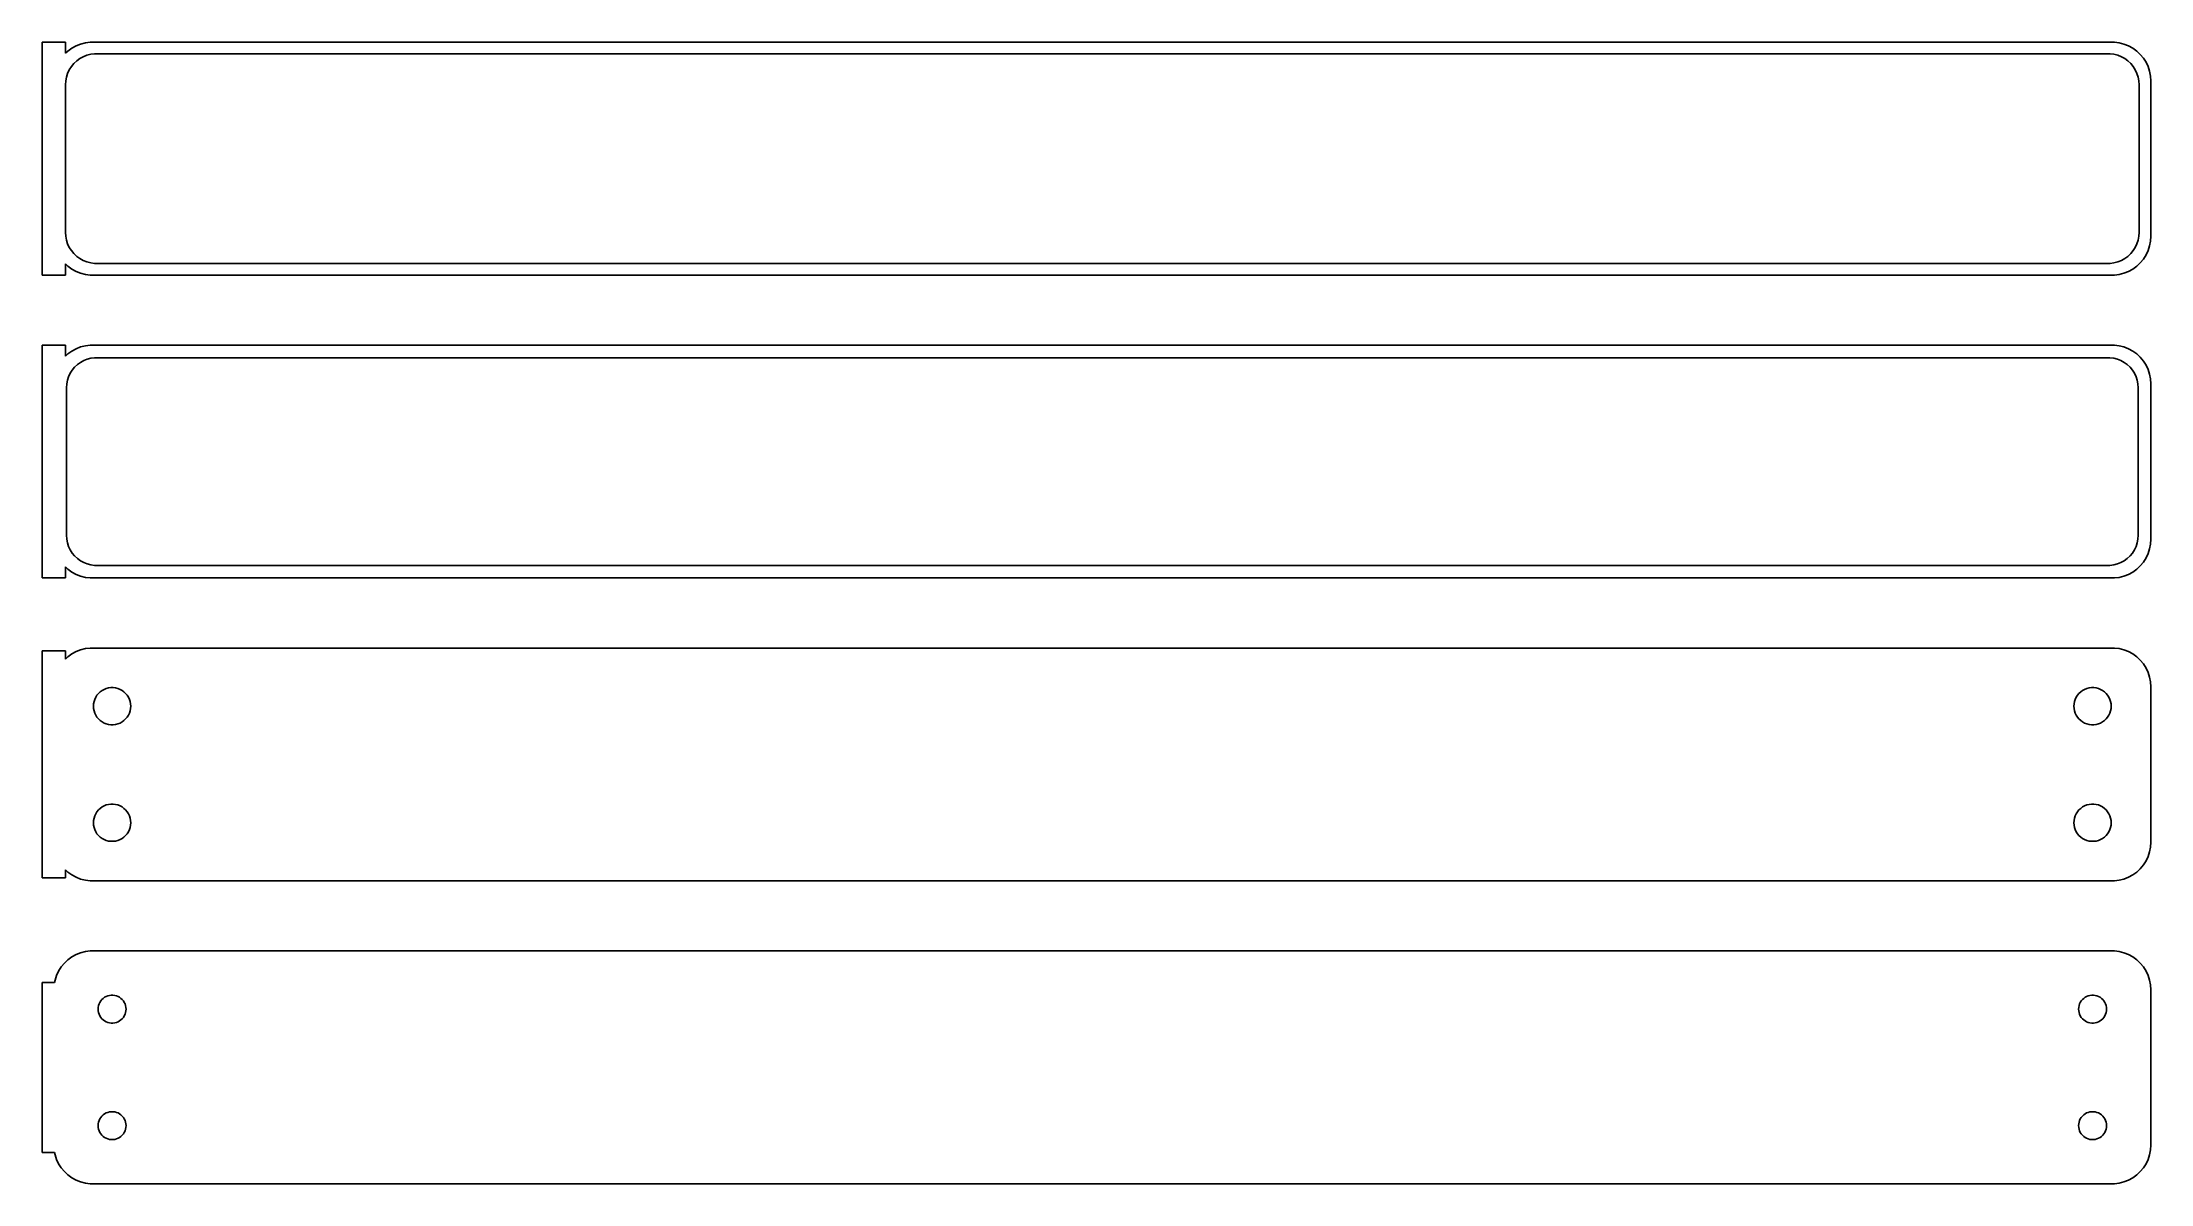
# Model space of a CAD drawing. Header units: metres. Extents: x -136 to 135, y 102 to 249.
import ezdxf

# ---------------------------------------------------------------- set-up
doc = ezdxf.new("R2010")
doc.units = ezdxf.units.M

msp = doc.modelspace()

# ---------------------------------------------------------------- linework, layer by layer
for p, q in [((-133.5, 248.99), (-136.5, 248.99)), ((-136.5, 248.99), (-136.5, 219.01)), ((-133.5, 247.559), (-133.5, 248.99)), ((-133.187, 247.853), (-133.5, 247.559)), ((-132.679, 248.222), (-133.187, 247.853)), ((-132.129, 248.524), (-132.679, 248.222)), ((-131.545, 248.755), (-132.129, 248.524)), ((-131.643, 246.877), (-131.203, 247.119)), ((-130.937, 248.911), (-131.545, 248.755)), ((-131.203, 247.119), (-130.736, 247.304)), ((-130.314, 248.99), (-130.937, 248.911)), ((-130.736, 247.304), (-130.25, 247.429)), ((130.314, 248.99), (-130.314, 248.99)), ((-130.25, 247.429), (-129.751, 247.492)), ((-129.751, 247.492), (129.751, 247.492)), ((129.751, 247.492), (130.25, 247.429)), ((130.25, 247.429), (130.736, 247.304)), ((130.937, 248.911), (130.314, 248.99)), ((130.736, 247.304), (131.203, 247.119)), ((131.545, 248.755), (130.937, 248.911)), ((131.203, 247.119), (131.643, 246.877)), ((132.129, 248.524), (131.545, 248.755)), ((132.679, 248.222), (132.129, 248.524)), ((133.187, 247.853), (132.679, 248.222)), ((133.645, 247.423), (133.187, 247.853)), ((134.045, 246.939), (133.645, 247.423)), ((-133.468, 244.001), (-133.374, 244.495)), ((-133.374, 244.495), (-133.219, 244.972)), ((-133.219, 244.972), (-133.005, 245.427)), ((-133.005, 245.427), (-132.736, 245.851)), ((-132.736, 245.851), (-132.416, 246.238)), ((-132.416, 246.238), (-132.05, 246.582)), ((-132.05, 246.582), (-131.643, 246.877)), ((131.643, 246.877), (132.05, 246.582)), ((132.05, 246.582), (132.416, 246.238)), ((132.416, 246.238), (132.736, 245.851)), ((132.736, 245.851), (133.005, 245.427)), ((133.005, 245.427), (133.219, 244.972)), ((133.219, 244.972), (133.374, 244.495)), ((133.374, 244.495), (133.468, 244.001)), ((134.382, 246.409), (134.045, 246.939)), ((134.649, 245.841), (134.382, 246.409)), ((134.843, 245.243), (134.649, 245.841)), ((134.961, 244.627), (134.843, 245.243)), ((135, 244), (134.961, 244.627)), ((-133.5, 243.5), (-133.468, 244.001)), ((-133.5, 224.5), (-133.5, 243.5)), ((133.468, 244.001), (133.5, 243.5)), ((133.5, 243.5), (133.5, 224.5)), ((135, 224), (135, 244)), ((-133.468, 223.999), (-133.5, 224.5)), ((-133.374, 223.505), (-133.468, 223.999)), ((-133.219, 223.028), (-133.374, 223.505)), ((-133.005, 222.573), (-133.219, 223.028)), ((133.219, 223.028), (133.005, 222.573)), ((133.374, 223.505), (133.219, 223.028)), ((133.468, 223.999), (133.374, 223.505)), ((133.5, 224.5), (133.468, 223.999)), ((134.649, 222.159), (134.843, 222.757)), ((134.843, 222.757), (134.961, 223.373)), ((134.961, 223.373), (135, 224)), ((-133.5, 220.441), (-133.187, 220.147)), ((-133.5, 219.01), (-133.5, 220.441)), ((-133.187, 220.147), (-132.679, 219.778)), ((-132.736, 222.149), (-133.005, 222.573)), ((-132.416, 221.762), (-132.736, 222.149)), ((-132.05, 221.418), (-132.416, 221.762)), ((-131.643, 221.123), (-132.05, 221.418)), ((-131.203, 220.881), (-131.643, 221.123)), ((-130.736, 220.696), (-131.203, 220.881)), ((-130.25, 220.571), (-130.736, 220.696)), ((-129.751, 220.508), (-130.25, 220.571)), ((129.751, 220.508), (-129.751, 220.508)), ((130.25, 220.571), (129.751, 220.508)), ((130.736, 220.696), (130.25, 220.571)), ((131.203, 220.881), (130.736, 220.696)), ((131.643, 221.123), (131.203, 220.881)), ((132.05, 221.418), (131.643, 221.123)), ((132.416, 221.762), (132.05, 221.418)), ((132.736, 222.149), (132.416, 221.762)), ((132.679, 219.778), (133.187, 220.147)), ((133.005, 222.573), (132.736, 222.149)), ((133.187, 220.147), (133.645, 220.577)), ((133.645, 220.577), (134.045, 221.061)), ((134.045, 221.061), (134.382, 221.591)), ((134.382, 221.591), (134.649, 222.159)), ((-136.5, 219.01), (-133.5, 219.01)), ((-132.679, 219.778), (-132.129, 219.476)), ((-132.129, 219.476), (-131.545, 219.245)), ((-131.545, 219.245), (-130.937, 219.089)), ((-130.937, 219.089), (-130.314, 219.01)), ((-130.314, 219.01), (130.314, 219.01)), ((130.314, 219.01), (130.937, 219.089)), ((130.937, 219.089), (131.545, 219.245)), ((131.545, 219.245), (132.129, 219.476)), ((132.129, 219.476), (132.679, 219.778)), ((-133.5, 209.99), (-136.5, 209.99)), ((-136.5, 209.99), (-136.5, 180.01)), ((-133.5, 208.559), (-133.5, 209.99)), ((-132.679, 209.222), (-133.187, 208.853)), ((-132.129, 209.524), (-132.679, 209.222)), ((-131.545, 209.755), (-132.129, 209.524)), ((-130.937, 209.911), (-131.545, 209.755)), ((-130.314, 209.99), (-130.937, 209.911)), ((130.314, 209.99), (-130.314, 209.99)), ((130.937, 209.911), (130.314, 209.99)), ((131.545, 209.755), (130.937, 209.911)), ((132.129, 209.524), (131.545, 209.755)), ((132.679, 209.222), (132.129, 209.524)), ((133.187, 208.853), (132.679, 209.222)), ((-133.187, 208.853), (-133.5, 208.559)), ((-133.101, 205.926), (-132.894, 206.366)), ((-132.894, 206.366), (-132.633, 206.776)), ((-132.633, 206.776), (-132.323, 207.151)), ((-132.323, 207.151), (-131.969, 207.484)), ((-131.969, 207.484), (-131.575, 207.77)), ((-131.575, 207.77), (-131.149, 208.004)), ((-131.149, 208.004), (-130.697, 208.183)), ((-130.697, 208.183), (-130.226, 208.304)), ((-130.226, 208.304), (-129.743, 208.365)), ((-129.743, 208.365), (129.743, 208.365)), ((129.743, 208.365), (130.226, 208.304)), ((130.226, 208.304), (130.697, 208.183)), ((130.697, 208.183), (131.149, 208.004)), ((131.149, 208.004), (131.575, 207.77)), ((131.575, 207.77), (131.969, 207.484)), ((131.969, 207.484), (132.323, 207.151)), ((132.323, 207.151), (132.633, 206.776)), ((132.633, 206.776), (132.894, 206.366)), ((132.894, 206.366), (133.101, 205.926)), ((133.645, 208.423), (133.187, 208.853)), ((134.045, 207.939), (133.645, 208.423)), ((134.382, 207.409), (134.045, 207.939)), ((134.649, 206.841), (134.382, 207.409)), ((134.843, 206.243), (134.649, 206.841)), ((-133.373, 204.5), (-133.342, 204.985)), ((-133.373, 185.5), (-133.373, 204.5)), ((-133.342, 204.985), (-133.251, 205.463)), ((-133.251, 205.463), (-133.101, 205.926)), ((133.101, 205.926), (133.251, 205.463)), ((133.251, 205.463), (133.342, 204.985)), ((133.342, 204.985), (133.373, 204.5)), ((133.373, 204.5), (133.373, 185.5)), ((134.961, 205.627), (134.843, 206.243)), ((135, 205), (134.961, 205.627)), ((135, 185), (135, 205)), ((-133.342, 185.015), (-133.373, 185.5)), ((-133.251, 184.537), (-133.342, 185.015)), ((133.342, 185.015), (133.251, 184.537)), ((133.373, 185.5), (133.342, 185.015)), ((134.961, 184.373), (135, 185)), ((-133.101, 184.074), (-133.251, 184.537)), ((-132.894, 183.634), (-133.101, 184.074)), ((-132.633, 183.224), (-132.894, 183.634)), ((-132.323, 182.849), (-132.633, 183.224)), ((-131.969, 182.516), (-132.323, 182.849)), ((-131.575, 182.23), (-131.969, 182.516)), ((-131.149, 181.996), (-131.575, 182.23)), ((-130.697, 181.817), (-131.149, 181.996)), ((131.149, 181.996), (130.697, 181.817)), ((131.575, 182.23), (131.149, 181.996)), ((131.969, 182.516), (131.575, 182.23)), ((132.323, 182.849), (131.969, 182.516)), ((132.633, 183.224), (132.323, 182.849)), ((132.894, 183.634), (132.633, 183.224)), ((133.101, 184.074), (132.894, 183.634)), ((133.251, 184.537), (133.101, 184.074)), ((133.645, 181.577), (134.045, 182.061)), ((134.045, 182.061), (134.382, 182.591)), ((134.382, 182.591), (134.649, 183.159)), ((134.649, 183.159), (134.843, 183.757)), ((134.843, 183.757), (134.961, 184.373)), ((-136.5, 180.01), (-133.5, 180.01)), ((-133.5, 181.441), (-133.187, 181.147)), ((-133.5, 180.01), (-133.5, 181.441)), ((-133.187, 181.147), (-132.679, 180.778)), ((-132.679, 180.778), (-132.129, 180.476)), ((-132.129, 180.476), (-131.545, 180.245)), ((-131.545, 180.245), (-130.937, 180.089)), ((-130.937, 180.089), (-130.314, 180.01)), ((-130.226, 181.696), (-130.697, 181.817)), ((-130.314, 180.01), (130.314, 180.01)), ((-129.743, 181.635), (-130.226, 181.696)), ((129.743, 181.635), (-129.743, 181.635)), ((130.226, 181.696), (129.743, 181.635)), ((130.697, 181.817), (130.226, 181.696)), ((130.314, 180.01), (130.937, 180.089)), ((130.937, 180.089), (131.545, 180.245)), ((131.545, 180.245), (132.129, 180.476)), ((132.129, 180.476), (132.679, 180.778)), ((132.679, 180.778), (133.187, 181.147)), ((133.187, 181.147), (133.645, 181.577)), ((-133.5, 170.615), (-136.5, 170.615)), ((-136.5, 170.615), (-136.5, 141.385)), ((-133.5, 169.559), (-133.5, 170.615)), ((-133.187, 169.853), (-133.5, 169.559)), ((-132.679, 170.222), (-133.187, 169.853)), ((-132.129, 170.524), (-132.679, 170.222)), ((-131.545, 170.755), (-132.129, 170.524)), ((-130.937, 170.911), (-131.545, 170.755)), ((-130.314, 170.99), (-130.937, 170.911)), ((130.314, 170.99), (-130.314, 170.99)), ((130.937, 170.911), (130.314, 170.99)), ((131.545, 170.755), (130.937, 170.911)), ((132.129, 170.524), (131.545, 170.755)), ((132.679, 170.222), (132.129, 170.524)), ((133.187, 169.853), (132.679, 170.222)), ((133.645, 169.423), (133.187, 169.853)), ((134.045, 168.939), (133.645, 169.423)), ((134.382, 168.409), (134.045, 168.939)), ((134.649, 167.841), (134.382, 168.409)), ((-128.786, 165.526), (-128.522, 165.672)), ((-128.522, 165.672), (-128.242, 165.783)), ((-128.242, 165.783), (-127.95, 165.857)), ((-127.95, 165.857), (-127.651, 165.895)), ((-127.651, 165.895), (-127.349, 165.895)), ((-127.349, 165.895), (-127.05, 165.857)), ((-127.05, 165.857), (-126.758, 165.783)), ((-126.758, 165.783), (-126.478, 165.672)), ((-126.478, 165.672), (-126.214, 165.526)), ((126.214, 165.526), (126.478, 165.672)), ((126.478, 165.672), (126.758, 165.783)), ((126.758, 165.783), (127.05, 165.857)), ((127.05, 165.857), (127.349, 165.895)), ((127.349, 165.895), (127.651, 165.895)), ((127.651, 165.895), (127.95, 165.857)), ((127.95, 165.857), (128.242, 165.783)), ((128.242, 165.783), (128.522, 165.672)), ((128.522, 165.672), (128.786, 165.526)), ((134.843, 167.243), (134.649, 167.841)), ((134.961, 166.627), (134.843, 167.243)), ((135, 166), (134.961, 166.627)), ((135, 146), (135, 166)), ((-129.9, 163.5), (-129.881, 163.801)), ((-129.881, 163.199), (-129.9, 163.5)), ((-129.881, 163.801), (-129.825, 164.097)), ((-129.825, 162.903), (-129.881, 163.199)), ((-129.825, 164.097), (-129.731, 164.383)), ((-129.731, 162.617), (-129.825, 162.903)), ((-129.731, 164.383), (-129.603, 164.656)), ((-129.603, 164.656), (-129.442, 164.911)), ((-129.442, 164.911), (-129.25, 165.143)), ((-129.25, 165.143), (-129.03, 165.349)), ((-129.03, 165.349), (-128.786, 165.526)), ((-126.214, 165.526), (-125.97, 165.349)), ((-125.97, 165.349), (-125.75, 165.143)), ((-125.75, 165.143), (-125.558, 164.911)), ((-125.558, 164.911), (-125.397, 164.656)), ((-125.397, 164.656), (-125.269, 164.383)), ((-125.269, 164.383), (-125.175, 164.097)), ((-125.175, 162.903), (-125.269, 162.617)), ((-125.175, 164.097), (-125.119, 163.801)), ((-125.119, 163.199), (-125.175, 162.903)), ((-125.119, 163.801), (-125.1, 163.5)), ((-125.1, 163.5), (-125.119, 163.199)), ((125.1, 163.5), (125.119, 163.801)), ((125.119, 163.199), (125.1, 163.5)), ((125.119, 163.801), (125.175, 164.097)), ((125.175, 162.903), (125.119, 163.199)), ((125.175, 164.097), (125.269, 164.383)), ((125.269, 162.617), (125.175, 162.903)), ((125.269, 164.383), (125.397, 164.656)), ((125.397, 164.656), (125.558, 164.911)), ((125.558, 164.911), (125.75, 165.143)), ((125.75, 165.143), (125.97, 165.349)), ((125.97, 165.349), (126.214, 165.526)), ((128.786, 165.526), (129.03, 165.349)), ((129.03, 165.349), (129.25, 165.143)), ((129.25, 165.143), (129.442, 164.911)), ((129.442, 164.911), (129.603, 164.656)), ((129.603, 164.656), (129.731, 164.383)), ((129.731, 164.383), (129.825, 164.097)), ((129.825, 162.903), (129.731, 162.617)), ((129.825, 164.097), (129.881, 163.801)), ((129.881, 163.199), (129.825, 162.903)), ((129.881, 163.801), (129.9, 163.5)), ((129.9, 163.5), (129.881, 163.199)), ((-129.603, 162.344), (-129.731, 162.617)), ((-129.442, 162.089), (-129.603, 162.344)), ((-129.25, 161.857), (-129.442, 162.089)), ((-129.03, 161.651), (-129.25, 161.857)), ((-128.786, 161.474), (-129.03, 161.651)), ((-128.522, 161.328), (-128.786, 161.474)), ((-128.242, 161.217), (-128.522, 161.328)), ((-127.95, 161.143), (-128.242, 161.217)), ((-127.651, 161.105), (-127.95, 161.143)), ((-127.349, 161.105), (-127.651, 161.105)), ((-127.05, 161.143), (-127.349, 161.105)), ((-126.758, 161.217), (-127.05, 161.143)), ((-126.478, 161.328), (-126.758, 161.217)), ((-126.214, 161.474), (-126.478, 161.328)), ((-125.97, 161.651), (-126.214, 161.474)), ((-125.75, 161.857), (-125.97, 161.651)), ((-125.558, 162.089), (-125.75, 161.857)), ((-125.397, 162.344), (-125.558, 162.089)), ((-125.269, 162.617), (-125.397, 162.344)), ((125.397, 162.344), (125.269, 162.617)), ((125.558, 162.089), (125.397, 162.344)), ((125.75, 161.857), (125.558, 162.089)), ((125.97, 161.651), (125.75, 161.857)), ((126.214, 161.474), (125.97, 161.651)), ((126.478, 161.328), (126.214, 161.474)), ((126.758, 161.217), (126.478, 161.328)), ((127.05, 161.143), (126.758, 161.217)), ((127.349, 161.105), (127.05, 161.143)), ((127.651, 161.105), (127.349, 161.105)), ((127.95, 161.143), (127.651, 161.105)), ((128.242, 161.217), (127.95, 161.143)), ((128.522, 161.328), (128.242, 161.217)), ((128.786, 161.474), (128.522, 161.328)), ((129.03, 161.651), (128.786, 161.474)), ((129.25, 161.857), (129.03, 161.651)), ((129.442, 162.089), (129.25, 161.857)), ((129.603, 162.344), (129.442, 162.089)), ((129.731, 162.617), (129.603, 162.344)), ((-129.825, 149.097), (-129.731, 149.383)), ((-129.731, 149.383), (-129.603, 149.656)), ((-129.603, 149.656), (-129.442, 149.911)), ((-129.442, 149.911), (-129.25, 150.143)), ((-129.25, 150.143), (-129.03, 150.349)), ((-129.03, 150.349), (-128.786, 150.526)), ((-128.786, 150.526), (-128.522, 150.672)), ((-128.522, 150.672), (-128.242, 150.783)), ((-128.242, 150.783), (-127.95, 150.857)), ((-127.95, 150.857), (-127.651, 150.895)), ((-127.651, 150.895), (-127.349, 150.895)), ((-127.349, 150.895), (-127.05, 150.857)), ((-127.05, 150.857), (-126.758, 150.783)), ((-126.758, 150.783), (-126.478, 150.672)), ((-126.478, 150.672), (-126.214, 150.526)), ((-126.214, 150.526), (-125.97, 150.349)), ((-125.97, 150.349), (-125.75, 150.143)), ((-125.75, 150.143), (-125.558, 149.911)), ((-125.558, 149.911), (-125.397, 149.656)), ((-125.397, 149.656), (-125.269, 149.383)), ((-125.269, 149.383), (-125.175, 149.097)), ((125.175, 149.097), (125.269, 149.383)), ((125.269, 149.383), (125.397, 149.656)), ((125.397, 149.656), (125.558, 149.911)), ((125.558, 149.911), (125.75, 150.143)), ((125.75, 150.143), (125.97, 150.349)), ((125.97, 150.349), (126.214, 150.526)), ((126.214, 150.526), (126.478, 150.672)), ((126.478, 150.672), (126.758, 150.783)), ((126.758, 150.783), (127.05, 150.857)), ((127.05, 150.857), (127.349, 150.895)), ((127.349, 150.895), (127.651, 150.895)), ((127.651, 150.895), (127.95, 150.857)), ((127.95, 150.857), (128.242, 150.783)), ((128.242, 150.783), (128.522, 150.672)), ((128.522, 150.672), (128.786, 150.526)), ((128.786, 150.526), (129.03, 150.349)), ((129.03, 150.349), (129.25, 150.143)), ((129.25, 150.143), (129.442, 149.911)), ((129.442, 149.911), (129.603, 149.656)), ((129.603, 149.656), (129.731, 149.383)), ((129.731, 149.383), (129.825, 149.097)), ((-129.9, 148.5), (-129.881, 148.801)), ((-129.881, 148.199), (-129.9, 148.5)), ((-129.881, 148.801), (-129.825, 149.097)), ((-129.825, 147.903), (-129.881, 148.199)), ((-129.731, 147.617), (-129.825, 147.903)), ((-129.603, 147.344), (-129.731, 147.617)), ((-129.442, 147.089), (-129.603, 147.344)), ((-129.25, 146.857), (-129.442, 147.089)), ((-129.03, 146.651), (-129.25, 146.857)), ((-128.786, 146.474), (-129.03, 146.651)), ((-125.97, 146.651), (-126.214, 146.474)), ((-125.75, 146.857), (-125.97, 146.651)), ((-125.558, 147.089), (-125.75, 146.857)), ((-125.397, 147.344), (-125.558, 147.089)), ((-125.269, 147.617), (-125.397, 147.344)), ((-125.175, 147.903), (-125.269, 147.617)), ((-125.175, 149.097), (-125.119, 148.801)), ((-125.119, 148.199), (-125.175, 147.903)), ((-125.119, 148.801), (-125.1, 148.5)), ((-125.1, 148.5), (-125.119, 148.199)), ((125.1, 148.5), (125.119, 148.801)), ((125.119, 148.199), (125.1, 148.5)), ((125.119, 148.801), (125.175, 149.097)), ((125.175, 147.903), (125.119, 148.199)), ((125.269, 147.617), (125.175, 147.903)), ((125.397, 147.344), (125.269, 147.617)), ((125.558, 147.089), (125.397, 147.344)), ((125.75, 146.857), (125.558, 147.089)), ((125.97, 146.651), (125.75, 146.857)), ((126.214, 146.474), (125.97, 146.651)), ((129.03, 146.651), (128.786, 146.474)), ((129.25, 146.857), (129.03, 146.651)), ((129.442, 147.089), (129.25, 146.857)), ((129.603, 147.344), (129.442, 147.089)), ((129.731, 147.617), (129.603, 147.344)), ((129.825, 147.903), (129.731, 147.617)), ((129.825, 149.097), (129.881, 148.801)), ((129.881, 148.199), (129.825, 147.903)), ((129.881, 148.801), (129.9, 148.5)), ((129.9, 148.5), (129.881, 148.199)), ((-128.522, 146.328), (-128.786, 146.474)), ((-128.242, 146.217), (-128.522, 146.328)), ((-127.95, 146.143), (-128.242, 146.217)), ((-127.651, 146.105), (-127.95, 146.143)), ((-127.349, 146.105), (-127.651, 146.105)), ((-127.05, 146.143), (-127.349, 146.105)), ((-126.758, 146.217), (-127.05, 146.143)), ((-126.478, 146.328), (-126.758, 146.217)), ((-126.214, 146.474), (-126.478, 146.328)), ((126.478, 146.328), (126.214, 146.474)), ((126.758, 146.217), (126.478, 146.328)), ((127.05, 146.143), (126.758, 146.217)), ((127.349, 146.105), (127.05, 146.143)), ((127.651, 146.105), (127.349, 146.105)), ((127.95, 146.143), (127.651, 146.105)), ((128.242, 146.217), (127.95, 146.143)), ((128.522, 146.328), (128.242, 146.217)), ((128.786, 146.474), (128.522, 146.328)), ((134.382, 143.591), (134.649, 144.159)), ((134.649, 144.159), (134.843, 144.757)), ((134.843, 144.757), (134.961, 145.373)), ((134.961, 145.373), (135, 146)), ((-136.5, 141.385), (-133.5, 141.385)), ((-133.5, 141.385), (-133.5, 142.441)), ((-133.5, 142.441), (-133.187, 142.147)), ((-133.187, 142.147), (-132.679, 141.778)), ((-132.679, 141.778), (-132.129, 141.476)), ((-132.129, 141.476), (-131.545, 141.245)), ((-131.545, 141.245), (-130.937, 141.089)), ((130.937, 141.089), (131.545, 141.245)), ((131.545, 141.245), (132.129, 141.476)), ((132.129, 141.476), (132.679, 141.778)), ((132.679, 141.778), (133.187, 142.147)), ((133.187, 142.147), (133.645, 142.577)), ((133.645, 142.577), (134.045, 143.061)), ((134.045, 143.061), (134.382, 143.591)), ((-130.937, 141.089), (-130.314, 141.01)), ((-130.314, 141.01), (130.314, 141.01)), ((130.314, 141.01), (130.937, 141.089)), ((-133.645, 130.423), (-134.045, 129.939)), ((-133.187, 130.853), (-133.645, 130.423)), ((-132.679, 131.222), (-133.187, 130.853)), ((-132.129, 131.524), (-132.679, 131.222)), ((-131.545, 131.755), (-132.129, 131.524)), ((-130.937, 131.911), (-131.545, 131.755)), ((-130.314, 131.99), (-130.937, 131.911)), ((130.314, 131.99), (-130.314, 131.99)), ((130.937, 131.911), (130.314, 131.99)), ((131.545, 131.755), (130.937, 131.911)), ((132.129, 131.524), (131.545, 131.755)), ((132.679, 131.222), (132.129, 131.524)), ((133.187, 130.853), (132.679, 131.222)), ((133.645, 130.423), (133.187, 130.853)), ((134.045, 129.939), (133.645, 130.423)), ((-134.9, 127.944), (-136.5, 127.944)), ((-136.5, 127.944), (-136.5, 106.056)), ((-134.843, 128.243), (-134.9, 127.944)), ((-134.649, 128.841), (-134.843, 128.243)), ((-134.382, 129.409), (-134.649, 128.841)), ((-134.045, 129.939), (-134.382, 129.409)), ((134.382, 129.409), (134.045, 129.939)), ((134.649, 128.841), (134.382, 129.409)), ((134.843, 128.243), (134.649, 128.841)), ((134.961, 127.627), (134.843, 128.243)), ((135, 127), (134.961, 127.627)), ((-129.286, 124.726), (-129.243, 124.948)), ((-129.243, 124.948), (-129.174, 125.163)), ((-129.174, 125.163), (-129.077, 125.367)), ((-129.077, 125.367), (-128.956, 125.558)), ((-128.956, 125.558), (-128.812, 125.732)), ((-128.812, 125.732), (-128.647, 125.887)), ((-128.647, 125.887), (-128.464, 126.02)), ((-128.464, 126.02), (-128.266, 126.129)), ((-128.266, 126.129), (-128.056, 126.212)), ((-128.056, 126.212), (-127.837, 126.268)), ((-127.837, 126.268), (-127.613, 126.296)), ((-127.613, 126.296), (-127.387, 126.296)), ((-127.387, 126.296), (-127.163, 126.268)), ((-127.163, 126.268), (-126.944, 126.212)), ((-126.944, 126.212), (-126.734, 126.129)), ((-126.734, 126.129), (-126.536, 126.02)), ((-126.536, 126.02), (-126.353, 125.887)), ((-126.353, 125.887), (-126.188, 125.732)), ((-126.188, 125.732), (-126.044, 125.558)), ((-126.044, 125.558), (-125.923, 125.367)), ((-125.923, 125.367), (-125.826, 125.163)), ((-125.826, 125.163), (-125.757, 124.948)), ((-125.757, 124.948), (-125.714, 124.726)), ((125.714, 124.726), (125.757, 124.948)), ((125.757, 124.948), (125.826, 125.163)), ((125.826, 125.163), (125.923, 125.367)), ((125.923, 125.367), (126.044, 125.558)), ((126.044, 125.558), (126.188, 125.732)), ((126.188, 125.732), (126.353, 125.887)), ((126.353, 125.887), (126.536, 126.02)), ((126.536, 126.02), (126.734, 126.129)), ((126.734, 126.129), (126.944, 126.212)), ((126.944, 126.212), (127.163, 126.268)), ((127.163, 126.268), (127.387, 126.296)), ((127.387, 126.296), (127.613, 126.296)), ((127.613, 126.296), (127.837, 126.268)), ((127.837, 126.268), (128.056, 126.212)), ((128.056, 126.212), (128.266, 126.129)), ((128.266, 126.129), (128.464, 126.02)), ((128.464, 126.02), (128.647, 125.887)), ((128.647, 125.887), (128.812, 125.732)), ((128.812, 125.732), (128.956, 125.558)), ((128.956, 125.558), (129.077, 125.367)), ((129.077, 125.367), (129.174, 125.163)), ((129.174, 125.163), (129.243, 124.948)), ((129.243, 124.948), (129.286, 124.726)), ((135, 107), (135, 127)), ((-129.3, 124.5), (-129.286, 124.726)), ((-129.286, 124.274), (-129.3, 124.5)), ((-129.243, 124.052), (-129.286, 124.274)), ((-129.174, 123.837), (-129.243, 124.052)), ((-129.077, 123.633), (-129.174, 123.837)), ((-128.956, 123.442), (-129.077, 123.633)), ((-128.812, 123.268), (-128.956, 123.442)), ((-128.647, 123.113), (-128.812, 123.268)), ((-128.464, 122.98), (-128.647, 123.113)), ((-128.266, 122.871), (-128.464, 122.98)), ((-128.056, 122.788), (-128.266, 122.871)), ((-127.837, 122.732), (-128.056, 122.788)), ((-127.613, 122.704), (-127.837, 122.732)), ((-127.387, 122.704), (-127.613, 122.704)), ((-127.163, 122.732), (-127.387, 122.704)), ((-126.944, 122.788), (-127.163, 122.732)), ((-126.734, 122.871), (-126.944, 122.788)), ((-126.536, 122.98), (-126.734, 122.871)), ((-126.353, 123.113), (-126.536, 122.98)), ((-126.188, 123.268), (-126.353, 123.113)), ((-126.044, 123.442), (-126.188, 123.268)), ((-125.923, 123.633), (-126.044, 123.442)), ((-125.826, 123.837), (-125.923, 123.633)), ((-125.757, 124.052), (-125.826, 123.837)), ((-125.714, 124.274), (-125.757, 124.052)), ((-125.714, 124.726), (-125.7, 124.5)), ((-125.7, 124.5), (-125.714, 124.274)), ((125.7, 124.5), (125.714, 124.726)), ((125.714, 124.274), (125.7, 124.5)), ((125.757, 124.052), (125.714, 124.274)), ((125.826, 123.837), (125.757, 124.052)), ((125.923, 123.633), (125.826, 123.837)), ((126.044, 123.442), (125.923, 123.633)), ((126.188, 123.268), (126.044, 123.442)), ((126.353, 123.113), (126.188, 123.268)), ((126.536, 122.98), (126.353, 123.113)), ((126.734, 122.871), (126.536, 122.98)), ((126.944, 122.788), (126.734, 122.871)), ((127.163, 122.732), (126.944, 122.788)), ((127.387, 122.704), (127.163, 122.732)), ((127.613, 122.704), (127.387, 122.704)), ((127.837, 122.732), (127.613, 122.704)), ((128.056, 122.788), (127.837, 122.732)), ((128.266, 122.871), (128.056, 122.788)), ((128.464, 122.98), (128.266, 122.871)), ((128.647, 123.113), (128.464, 122.98)), ((128.812, 123.268), (128.647, 123.113)), ((128.956, 123.442), (128.812, 123.268)), ((129.077, 123.633), (128.956, 123.442)), ((129.174, 123.837), (129.077, 123.633)), ((129.243, 124.052), (129.174, 123.837)), ((129.286, 124.274), (129.243, 124.052)), ((129.286, 124.726), (129.3, 124.5)), ((129.3, 124.5), (129.286, 124.274)), ((-129.3, 109.5), (-129.286, 109.726)), ((-129.286, 109.274), (-129.3, 109.5)), ((-129.286, 109.726), (-129.243, 109.948)), ((-129.243, 109.052), (-129.286, 109.274)), ((-129.243, 109.948), (-129.174, 110.163)), ((-129.174, 108.837), (-129.243, 109.052)), ((-129.174, 110.163), (-129.077, 110.367)), ((-129.077, 108.633), (-129.174, 108.837)), ((-129.077, 110.367), (-128.956, 110.558)), ((-128.956, 108.442), (-129.077, 108.633)), ((-128.956, 110.558), (-128.812, 110.732)), ((-128.812, 110.732), (-128.647, 110.887)), ((-128.647, 110.887), (-128.464, 111.02)), ((-128.464, 111.02), (-128.266, 111.129)), ((-128.266, 111.129), (-128.056, 111.212)), ((-128.056, 111.212), (-127.837, 111.268)), ((-127.837, 111.268), (-127.613, 111.296)), ((-127.613, 111.296), (-127.387, 111.296)), ((-127.387, 111.296), (-127.163, 111.268)), ((-127.163, 111.268), (-126.944, 111.212)), ((-126.944, 111.212), (-126.734, 111.129)), ((-126.734, 111.129), (-126.536, 111.02)), ((-126.536, 111.02), (-126.353, 110.887)), ((-126.353, 110.887), (-126.188, 110.732)), ((-126.188, 110.732), (-126.044, 110.558)), ((-126.044, 110.558), (-125.923, 110.367)), ((-125.923, 108.633), (-126.044, 108.442)), ((-125.923, 110.367), (-125.826, 110.163)), ((-125.826, 108.837), (-125.923, 108.633)), ((-125.826, 110.163), (-125.757, 109.948)), ((-125.757, 109.052), (-125.826, 108.837)), ((-125.757, 109.948), (-125.714, 109.726)), ((-125.714, 109.274), (-125.757, 109.052)), ((-125.714, 109.726), (-125.7, 109.5)), ((-125.7, 109.5), (-125.714, 109.274)), ((125.7, 109.5), (125.714, 109.726)), ((125.714, 109.274), (125.7, 109.5)), ((125.714, 109.726), (125.757, 109.948)), ((125.757, 109.052), (125.714, 109.274)), ((125.757, 109.948), (125.826, 110.163)), ((125.826, 108.837), (125.757, 109.052)), ((125.826, 110.163), (125.923, 110.367)), ((125.923, 108.633), (125.826, 108.837)), ((125.923, 110.367), (126.044, 110.558)), ((126.044, 108.442), (125.923, 108.633)), ((126.044, 110.558), (126.188, 110.732)), ((126.188, 110.732), (126.353, 110.887)), ((126.353, 110.887), (126.536, 111.02)), ((126.536, 111.02), (126.734, 111.129)), ((126.734, 111.129), (126.944, 111.212)), ((126.944, 111.212), (127.163, 111.268)), ((127.163, 111.268), (127.387, 111.296)), ((127.387, 111.296), (127.613, 111.296)), ((127.613, 111.296), (127.837, 111.268)), ((127.837, 111.268), (128.056, 111.212)), ((128.056, 111.212), (128.266, 111.129)), ((128.266, 111.129), (128.464, 111.02)), ((128.464, 111.02), (128.647, 110.887)), ((128.647, 110.887), (128.812, 110.732)), ((128.812, 110.732), (128.956, 110.558)), ((128.956, 110.558), (129.077, 110.367)), ((129.077, 108.633), (128.956, 108.442)), ((129.077, 110.367), (129.174, 110.163)), ((129.174, 108.837), (129.077, 108.633)), ((129.174, 110.163), (129.243, 109.948)), ((129.243, 109.052), (129.174, 108.837)), ((129.243, 109.948), (129.286, 109.726)), ((129.286, 109.274), (129.243, 109.052)), ((129.286, 109.726), (129.3, 109.5)), ((129.3, 109.5), (129.286, 109.274)), ((-136.5, 106.056), (-134.9, 106.056)), ((-134.9, 106.056), (-134.843, 105.757)), ((-128.812, 108.268), (-128.956, 108.442)), ((-128.647, 108.113), (-128.812, 108.268)), ((-128.464, 107.98), (-128.647, 108.113)), ((-128.266, 107.871), (-128.464, 107.98)), ((-128.056, 107.788), (-128.266, 107.871)), ((-127.837, 107.732), (-128.056, 107.788)), ((-127.613, 107.704), (-127.837, 107.732)), ((-127.387, 107.704), (-127.613, 107.704)), ((-127.163, 107.732), (-127.387, 107.704)), ((-126.944, 107.788), (-127.163, 107.732)), ((-126.734, 107.871), (-126.944, 107.788)), ((-126.536, 107.98), (-126.734, 107.871)), ((-126.353, 108.113), (-126.536, 107.98)), ((-126.188, 108.268), (-126.353, 108.113)), ((-126.044, 108.442), (-126.188, 108.268)), ((126.188, 108.268), (126.044, 108.442)), ((126.353, 108.113), (126.188, 108.268)), ((126.536, 107.98), (126.353, 108.113)), ((126.734, 107.871), (126.536, 107.98)), ((126.944, 107.788), (126.734, 107.871)), ((127.163, 107.732), (126.944, 107.788)), ((127.387, 107.704), (127.163, 107.732)), ((127.613, 107.704), (127.387, 107.704)), ((127.837, 107.732), (127.613, 107.704)), ((128.056, 107.788), (127.837, 107.732)), ((128.266, 107.871), (128.056, 107.788)), ((128.464, 107.98), (128.266, 107.871)), ((128.647, 108.113), (128.464, 107.98)), ((128.812, 108.268), (128.647, 108.113)), ((128.956, 108.442), (128.812, 108.268)), ((134.843, 105.757), (134.961, 106.373)), ((134.961, 106.373), (135, 107)), ((-134.843, 105.757), (-134.649, 105.159)), ((-134.649, 105.159), (-134.382, 104.591)), ((-134.382, 104.591), (-134.045, 104.061)), ((-134.045, 104.061), (-133.645, 103.577)), ((-133.645, 103.577), (-133.187, 103.147)), ((133.187, 103.147), (133.645, 103.577)), ((133.645, 103.577), (134.045, 104.061)), ((134.045, 104.061), (134.382, 104.591)), ((134.382, 104.591), (134.649, 105.159)), ((134.649, 105.159), (134.843, 105.757)), ((-133.187, 103.147), (-132.679, 102.778)), ((-132.679, 102.778), (-132.129, 102.476)), ((-132.129, 102.476), (-131.545, 102.245)), ((-131.545, 102.245), (-130.937, 102.089)), ((-130.937, 102.089), (-130.314, 102.01)), ((-130.314, 102.01), (130.314, 102.01)), ((130.314, 102.01), (130.937, 102.089)), ((130.937, 102.089), (131.545, 102.245)), ((131.545, 102.245), (132.129, 102.476)), ((132.129, 102.476), (132.679, 102.778)), ((132.679, 102.778), (133.187, 103.147))]:
    msp.add_line(p, q)

doc.saveas('drawing.dxf')
